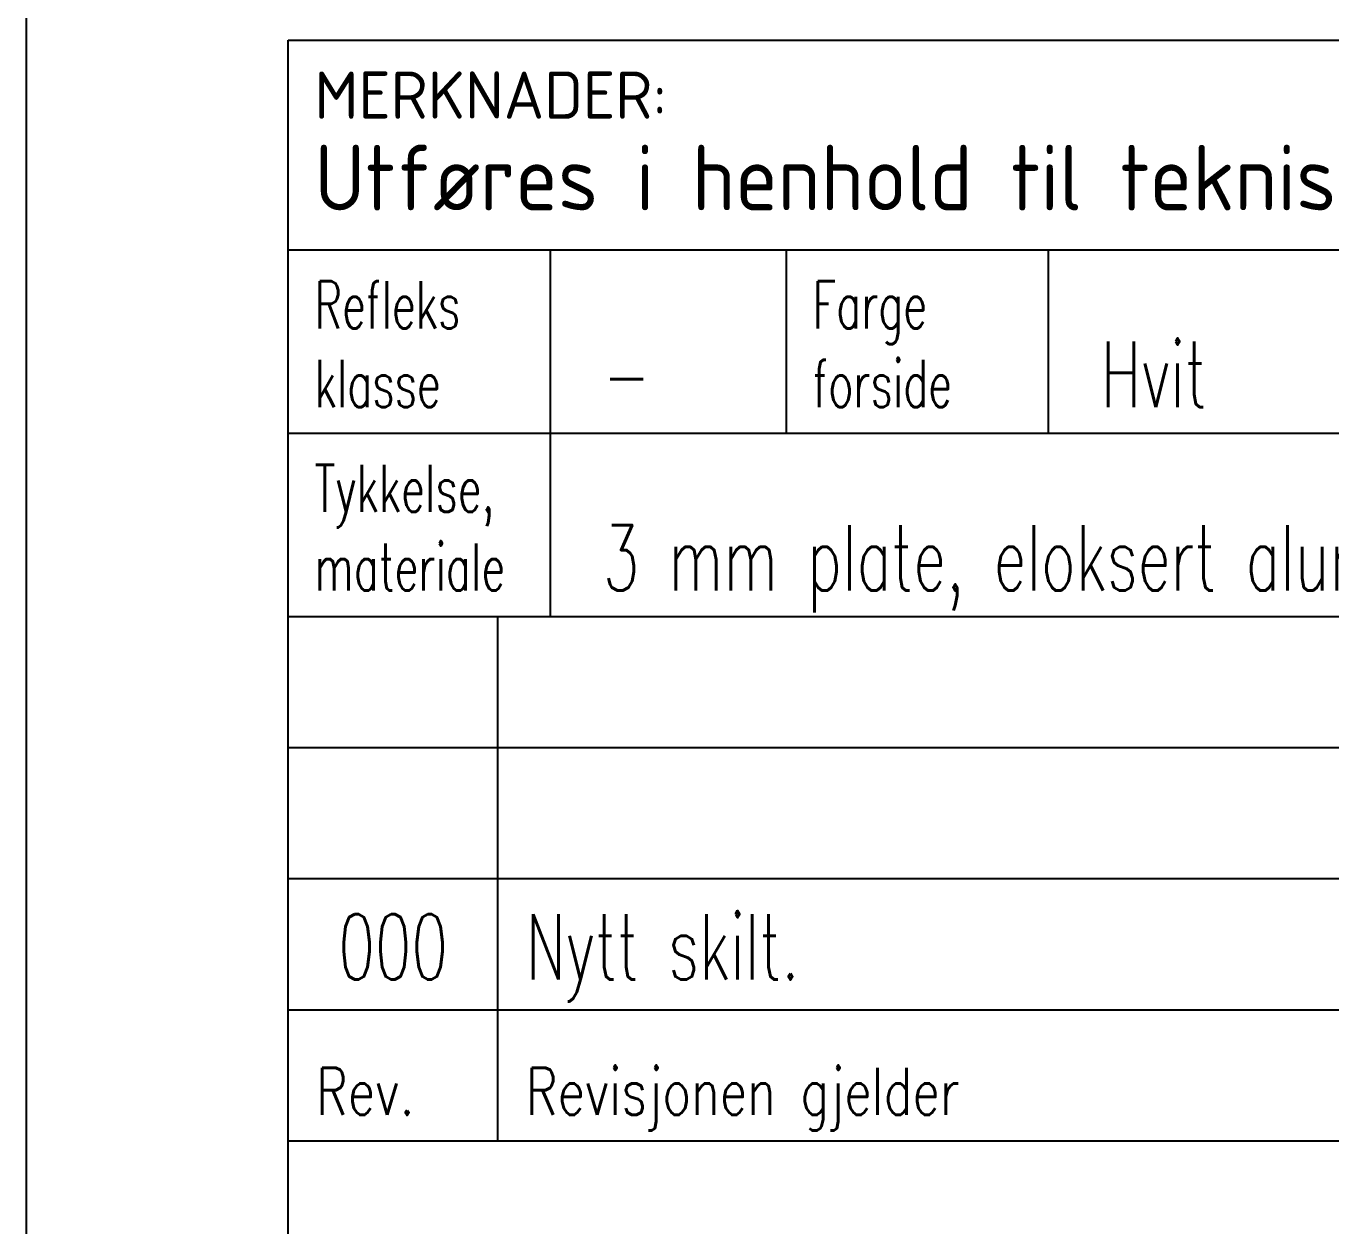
# Model space of a CAD drawing. Header units: millimetres. Extents: x 0 to 900, y 0 to 1385.
# Drawn here: x 0 to 248.9, y 228.8 to 457.7 of the extents above; entities that cross this region are included whole.
import ezdxf
from ezdxf.enums import TextEntityAlignment as Align

# ---------------------------------------------------------------- set-up
doc = ezdxf.new("R2010")
doc.units = ezdxf.units.MM
for name, color, linetype in [('RAMME', 7, 'Continuous'), ('TITT-018', 4, 'Continuous'), ('TITT-050', 5, 'Continuous'), ('TITT-TEKST18', 4, 'Continuous'), ('TITT-TEKST25', 2, 'Continuous'), ('TITT-TEKST35', 7, 'Continuous'), ('TITT-TEKST50', 5, 'Continuous')]:
    doc.layers.add(name, color=color, linetype=linetype)
doc.styles.add('ISO', font='isocp.shx')
doc.styles.add('ISO25', font='ISO3098.shx')
doc.styles.add('TITTEL', font='romans.shx', dxfattribs={"width": 0.65})

# ---------------------------------------------------------------- blocks, each defined once
blk = doc.blocks.new('Revisjonslinje V00')
at = {"layer": 'TITT-018'}
blk.add_line((170, 5), (0, 5), dxfattribs=at)
at = {"layer": 'TITT-050'}
for p, q in [((0, 0), (0, 5)), ((8, 0), (8, 5))]:
    blk.add_line(p, q, dxfattribs=at)
at = {"layer": 'TITT-TEKST25', "style": 'TITTEL', "width": 0.65}
for tag, p in [('2A', (4, 1.16)), ('2C', (115, 1.16)), ('2D', (131, 1.16)), ('2E', (147, 1.16)), ('2F', (162.5, 1.16))]:
    blk.add_attdef(tag, text='', height=2.5, dxfattribs=at).set_placement(p, align=Align.CENTER)
blk.add_attdef('2B', (9.059, 1.16), '', height=2.5, dxfattribs=at)
blk = doc.blocks.new('TITF_JBV00')
at = {"layer": 'TITT-018'}
for p, q in [((0, 59), (-170, 59)), ((0, 54), (-170, 54))]:
    blk.add_line(p, q, dxfattribs=at)
at = {"layer": 'TITT-050'}
for p, q in [((-170, 49), (-170, 59)), ((-162, 49), (-162, 59)), ((0, 49), (-170, 49)), ((-170, 0), (-170, 49))]:
    blk.add_line(p, q, dxfattribs=at)
at = {"layer": 'TITT-TEKST18', "style": 'TITTEL', "width": 0.75}
for s, p in [('Rev.', (-168.941, 50)), ('Revisjonen gjelder', (-160.941, 50))]:
    blk.add_text(s, height=1.8, dxfattribs=at).set_placement(p)
at = {"layer": 'TITT-TEKST25', "style": 'TITTEL', "width": 0.65}
for tag, p in [('2A', (-166, 55.16)), ('2C', (-55, 55.16)), ('2D', (-39, 55.16)), ('2E', (-23, 55.16)), ('2F', (-7.5, 55.16))]:
    blk.add_attdef(tag, text='', height=2.5, dxfattribs=at).set_placement(p, align=Align.CENTER)
for tag, p in [('2B', (-160.941, 55.16)), ('3B', (-29.941, 45)), ('3C', (-29.941, 40)), ('3D', (-29.941, 35)), ('3E', (-45.941, 30)), ('3F', (-45.941, 25)), ('3G', (-45.941, 20)), ('3H', (-45.941, 15))]:
    blk.add_attdef(tag, p, '', height=2.5, dxfattribs=at)
at = {"layer": 'TITT-TEKST35', "style": 'TITTEL', "width": 0.75}
for tag, p in [('1A', (-165.437, 39.483)), ('1B', (-165.437, 33.468)), ('1C', (-165.437, 27.021)), ('1D', (-165.437, 20.192))]:
    blk.add_attdef(tag, p, '', height=3.5, dxfattribs=at)
blk.add_attdef('3A', text='', height=3.5, dxfattribs=at).set_placement((-56.159, 38.525), align=Align.CENTER)
at = {"layer": 'TITT-TEKST50', "style": 'TITTEL', "width": 0.65}
blk.add_attdef('4A', (-57.323, 2.998), '', height=5, dxfattribs=at)
blk.add_attdef('4B', text='', height=5, dxfattribs=at).set_placement((-7, 2.998), align=Align.CENTER)
blk = doc.blocks.new('Merknadsfelt')
at = {"layer": 'TITT-018'}
for p, q in [((0, 14), (170, 14)), ((10, 7), (10, 14)), ((29, 7), (29, 14)), ((0, 7), (107, 7)), ((10, 0), (10, 7))]:
    blk.add_line(p, q, dxfattribs=at)
at = {"layer": 'TITT-TEKST50'}
blk.add_line((19, 7), (19, 14), dxfattribs=at)
blk.add_lwpolyline([(0, 22), (170, 22), (170, 0), (0, 0)], close=True, dxfattribs=at)
at = {"layer": 'TITT-018', "style": 'ISO25'}
blk.add_text('MERKNADER: ', height=1.8, dxfattribs=at).set_placement((1, 19))
at = {"layer": 'TITT-TEKST18', "style": 'TITTEL', "width": 0.65}
for tag, p in [('REFLEKS', (1, 11)), ('FARGE', (20, 11)), ('KLASSE', (1, 8)), ('FORSIDE', (20, 8)), ('TYKKELSE', (1, 4)), ('FORSYNING', (108, 4)), ('MATERIALE', (1, 1)), ('F.NR', (108, 1))]:
    blk.add_attdef(tag, p, '', height=1.8, dxfattribs=at)
at = {"layer": 'TITT-TEKST25', "style": 'ISO'}
blk.add_text('Utføres i henhold til teknisk spesifikasjon: OB.800044-000, dersom ikke annet er angitt ', height=2.5, dxfattribs=at).set_placement((1, 15.5))
at = {"layer": 'TITT-TEKST25', "style": 'TITTEL', "width": 0.65}
for tag, p in [('KLASSE', (12, 7.998)), ('FORSIDE', (31, 8)), ('MATERIALE', (12, 1))]:
    blk.add_attdef(tag, p, '', height=2.5, dxfattribs=at)
at = {"layer": 'TITT-TEKST35', "style": 'TITTEL', "width": 0.65}
blk.add_attdef('F.NUMMER', (119, 1), '', height=3.5, dxfattribs=at)

msp = doc.modelspace()

# ---------------------------------------------------------------- linework, layer by layer
at = {"layer": 'RAMME'}
msp.add_lwpolyline([(0, 0), (900, 0), (900, 1385), (0, 1385)], close=True, dxfattribs=at)

# ---------------------------------------------------------------- block references
ref = msp.add_blockref('Merknadsfelt', (50, 345), dxfattribs=dict(at, xscale=5, yscale=5, zscale=5))
ref.add_attrib('KLASSE', '-', (110, 384.99), dxfattribs={"layer": 'TITT-TEKST25', "height": 12.5, "style": 'TITTEL', "width": 0.65})
ref.add_attrib('FORSIDE', 'Hvit', (205, 385), dxfattribs={"layer": 'TITT-TEKST25', "height": 12.5, "style": 'TITTEL', "width": 0.65})
ref.add_attrib('MATERIALE', '3 mm plate, eloksert aluminium', (110, 350), dxfattribs={"layer": 'TITT-TEKST25', "height": 12.5, "style": 'TITTEL', "width": 0.65})
ref.add_attrib('KLASSE', 'klasse', (55, 385), dxfattribs={"layer": 'TITT-TEKST18', "height": 9, "style": 'TITTEL', "width": 0.65})
ref.add_attrib('REFLEKS', 'Refleks', (55, 400), dxfattribs={"layer": 'TITT-TEKST18', "height": 9, "style": 'TITTEL', "width": 0.65})
ref.add_attrib('FORSIDE', 'forside', (150, 385), dxfattribs={"layer": 'TITT-TEKST18', "height": 9, "style": 'TITTEL', "width": 0.65})
ref.add_attrib('FARGE', 'Farge', (150, 400), dxfattribs={"layer": 'TITT-TEKST18', "height": 9, "style": 'TITTEL', "width": 0.65})
ref.add_attrib('TYKKELSE', 'Tykkelse,', (55, 365), dxfattribs={"layer": 'TITT-TEKST18', "height": 9, "style": 'TITTEL', "width": 0.65})
ref.add_attrib('MATERIALE', 'materiale', (55, 350), dxfattribs={"layer": 'TITT-TEKST18', "height": 9, "style": 'TITTEL', "width": 0.65})
at = {"layer": 'RAMME', "ltscale": 5, "xscale": 5, "yscale": 5, "zscale": 5}
for p in [(50, 320), (50, 295)]:
    msp.add_blockref('Revisjonslinje V00', p, dxfattribs=at)
at = {"layer": 'RAMME', "ltscale": 5}
ref = msp.add_blockref('TITF_JBV00', (900, 0), dxfattribs=dict(at, xscale=5, yscale=5, zscale=5))
ref.add_attrib('2A', '000', dxfattribs={"layer": 'TITT-TEKST25', "height": 12.5, "style": 'TITTEL', "width": 0.65}).set_placement((70, 275.8), align=Align.CENTER)
ref.add_attrib('2B', 'Nytt skilt.', (95.29, 275.8), dxfattribs={"layer": 'TITT-TEKST25', "height": 12.5, "style": 'TITTEL', "width": 0.65})

doc.saveas('drawing.dxf')
